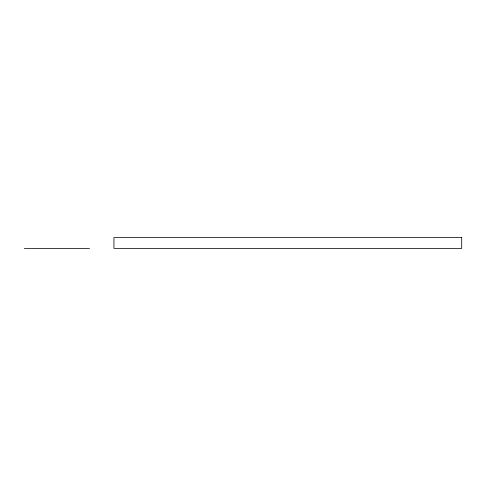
<?xml version="1.0" encoding="UTF-8"?>
<svg xmlns="http://www.w3.org/2000/svg" width="486" height="486" viewBox="0 0 486 486"><rect width="100%" height="100%" fill="white"/><g stroke="black" fill="none" stroke-linecap="round" stroke-linejoin="round"><path stroke-width="0.73" d="M24.3 248.364L89.57 248.364M461.7 237.636L113.931 237.636L113.931 248.364L461.7 248.364L461.7 237.636"/></g></svg>
